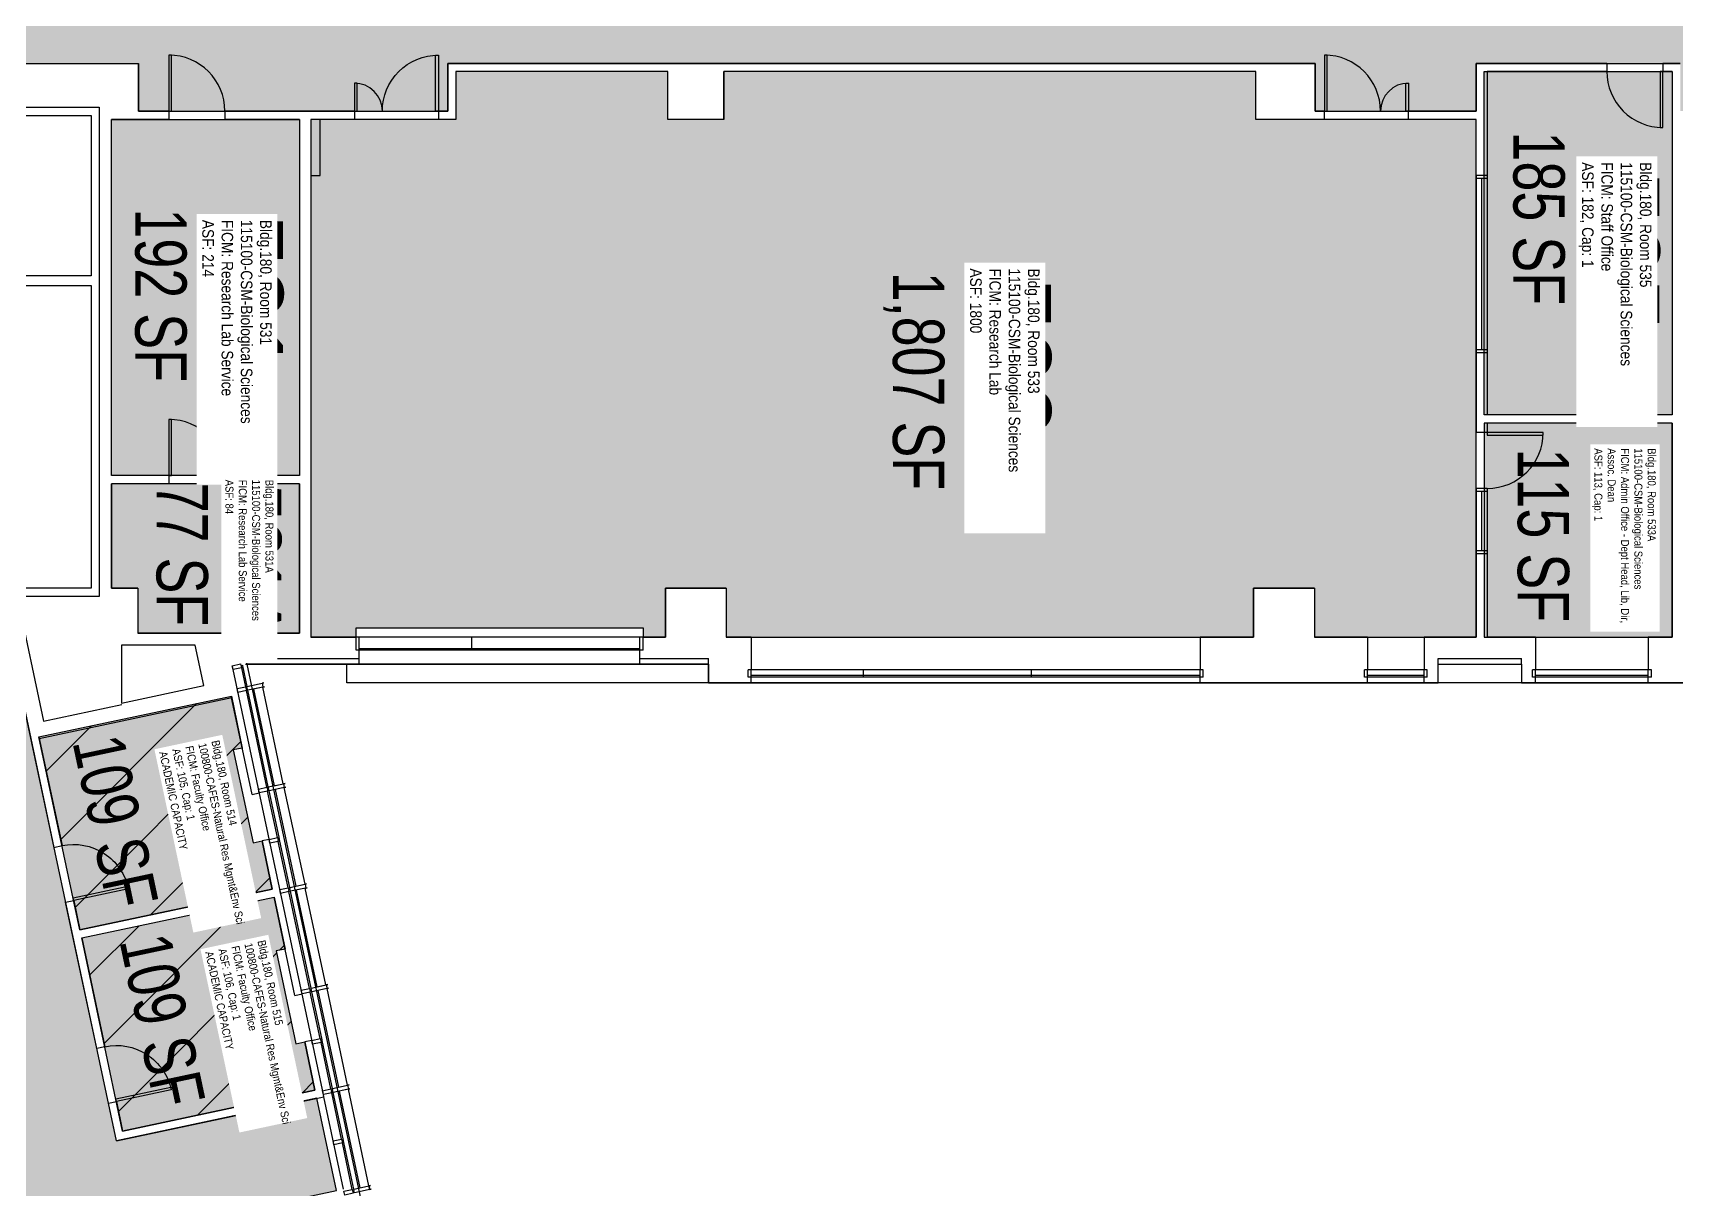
# Model space of a CAD drawing. Header units: inches. Extents: x 69212140 to 69217823, y 27675428 to 27678928.
# Drawn here: x 69215537 to 69216593, y 27677492 to 27678235 of the extents above; entities that cross this region are included whole.
import ezdxf
from ezdxf.enums import TextEntityAlignment as Align

# ---------------------------------------------------------------- set-up
doc = ezdxf.new("R2010")
doc.units = ezdxf.units.IN
doc.header["$LTSCALE"] = 0.25
doc.header["$MEASUREMENT"] = 0
doc.layers.get('0').update_dxf_attribs({"linetype": 'CONTINUOUS'})
for name, color, linetype in [('A-DOOR', 2, 'CONTINUOUS'), ('A-FLOR', 3, 'CONTINUOUS'), ('A-GLAZ', 1, 'CONTINUOUS'), ('A-IDEN-RNUM', 7, 'CONTINUOUS'), ('A-IDEN-SNUM', 4, 'CONTINUOUS'), ('A-IDEN-VNUM', 4, 'CONTINUOUS'), ('A-WALL', 5, 'CONTINUOUS'), ('AREA-ASSIGN', 7, 'CONTINUOUS'), ('AREA-GROSS', 1, 'CONTINUOUS'), ('AREA-TEXT', 3, 'CONTINUOUS'), ('Rooms-Capacity', 4, 'CONTINUOUS'), ('Rooms-Category-Color', 7, 'CONTINUOUS'), ('Rooms-College-Color', 7, 'CONTINUOUS'), ('Rooms-Department-Color', 7, 'CONTINUOUS'), ('Rooms-Division-Color', 7, 'CONTINUOUS'), ('Rooms-Information', 7, 'CONTINUOUS')]:
    doc.layers.add(name, color=color, linetype=linetype)
doc.styles.add('CP_AREA', font='arial.ttf', dxfattribs={"height": 15})
doc.styles.add('CP_ROOMSNUMBER', font='arial.ttf', dxfattribs={"height": 1})
doc.styles.add('CP_ROOMVNUMBER', font='arial.ttf', dxfattribs={"width": 0.85, "height": 0.075})
pattern_1 = [(45, (0, 0), (-26.516504294, 26.516504294), [])]

# ---------------------------------------------------------------- blocks, each defined once
blk = doc.blocks.new('Z08D36')
at = {"linetype": 'Continuous', "lineweight": -3}
blk.add_lwpolyline([(-18, 0), (-16.25, 0), (-16.25, 36), (-18, 36)], close=True, dxfattribs=at)
blk.add_arc((-18, 0), 36, 0, 90)

msp = doc.modelspace()

# ---------------------------------------------------------------- hatches: boundary and pattern name
at = {"layer": 'Rooms-Capacity'}
h = msp.add_hatch(dxfattribs=at)
h.set_pattern_fill('ANSI31', color=256, scale=300, style=0)
h.set_pattern_definition(pattern_1)
h.paths.add_polyline_path([(69215684.5, 27677715.7), (69215691.1, 27677684.7), (69215567.5, 27677658.5), (69215541.1, 27677782.4), (69215664.8, 27677808.7), (69215671.8, 27677775.3), (69215666, 27677774.1), (69215678.7, 27677714.4)])
h = msp.add_hatch(dxfattribs=at)
h.set_pattern_fill('ANSI31', color=256, scale=300, style=0)
h.set_pattern_definition(pattern_1)
h.paths.add_polyline_path([(69215712, 27677586.6), (69215718.5, 27677555.6), (69215594.9, 27677529.3), (69215568.6, 27677653.3), (69215692.2, 27677679.6), (69215699.3, 27677646.2), (69215693.5, 27677645), (69215706.2, 27677585.3)])
at = {"layer": 'Rooms-Category-Color', "true_color": 0xadadad}
msp.add_hatch(color=253, dxfattribs=at).paths.add_polyline_path([(69217597.6, 27678311), (69217220.6, 27678311), (69217220.6, 27678341.8), (69217120.2, 27678341.8), (69217120.2, 27678311), (69216935.8, 27678311), (69216935.8, 27678341.8), (69216847.8, 27678341.8), (69216847.8, 27678311), (69216558.6, 27678311), (69216558.6, 27678341.8), (69216470.8, 27678341.8), (69216470.8, 27678311), (69216210.6, 27678311), (69216210.6, 27678341.8), (69216091.8, 27678341.8), (69216091.8, 27678311), (69215945.2, 27678311), (69215945.2, 27678341.8), (69215857.2, 27678341.8), (69215857.2, 27678311), (69215565.2, 27678311), (69215565.2, 27678341.8), (69215461.8, 27678341.8), (69215461.8, 27678314.5), (69215455.3, 27678314.5), (69215455.3, 27678316.1), (69215406, 27678316.1), (69215406, 27678311.1), (69215315.2, 27678311), (69215315.2, 27678215), (69215351.2, 27678215), (69215351.2, 27678197), (69215400.8, 27678197), (69215400.8, 27678215), (69215406, 27678215), (69215406, 27678209.9), (69215455.3, 27678209.9), (69215455.3, 27678211.5), (69215462.4, 27678211.5), (69215462.4, 27678215), (69215605.2, 27678215), (69215605.2, 27678184.3), (69215803.8, 27678184.3), (69215803.8, 27678215), (69216361.2, 27678215), (69216361.2, 27678184.3), (69216464.6, 27678184.3), (69216464.6, 27678215), (69216595.8, 27678215), (69216595.8, 27678184.3), (69216701.2, 27678184.3), (69216701.2, 27678215), (69216851.3, 27678215), (69216851.3, 27678179), (69216843.9, 27678179), (69216843.9, 27678149.7), (69216861.3, 27678084.6), (69217187.4, 27678172), (69217187.4, 27678215), (69217597.6, 27678215)])
at = {"layer": 'Rooms-Category-Color', "true_color": 0xe3f498}
for points in [[(69216433.2, 27677846.4), (69216464.6, 27677846.4), (69216464.6, 27678179), (69216323.2, 27678179), (69216323.2, 27678209.8), (69215981.2, 27678209.8), (69215981.2, 27678179), (69215945.2, 27678179), (69215945.2, 27678209.8), (69215809.1, 27678209.8), (69215809.1, 27678179), (69215715.8, 27678179), (69215715.8, 27677846.4), (69215744.9, 27677846.4), (69215744.9, 27677852.4), (69215929.3, 27677852.4), (69215929.3, 27677846.4), (69215943.7, 27677846.4), (69215943.7, 27677877.9), (69215982.7, 27677877.9), (69215982.7, 27677846.4), (69215997.2, 27677846.4), (69215998.9, 27677846.4), (69216287.3, 27677846.4), (69216305.2, 27677846.4), (69216321.7, 27677846.4), (69216321.7, 27677877.9), (69216360.7, 27677877.9), (69216360.7, 27677846.4), (69216393.2, 27677846.4), (69216394.9, 27677846.4), (69216431.3, 27677846.4), (69216433.2, 27677846.4)], [(69215587.8, 27678179), (69215708.6, 27678179), (69215708.6, 27677950.3), (69215587.8, 27677950.3)], [(69215587.8, 27677945), (69215587.8, 27677877.9), (69215604.7, 27677877.9), (69215604.7, 27677849), (69215708.6, 27677849), (69215708.6, 27677945)]]:
    msp.add_hatch(color=61, dxfattribs=at).paths.add_polyline_path(points)
at = {"layer": 'Rooms-Category-Color', "true_color": 0xfa9ba3}
for points in [[(69216469.8, 27678209.8), (69216590.6, 27678209.8), (69216590.6, 27677989.3), (69216469.8, 27677989.3)], [(69216501.2, 27677846.4), (69216502.9, 27677846.4), (69216575.3, 27677846.4), (69216577.2, 27677846.4), (69216590.6, 27677846.4), (69216590.6, 27677984), (69216469.8, 27677984), (69216469.8, 27677846.4), (69216501.2, 27677846.4)], [(69215684.5, 27677715.7), (69215691.1, 27677684.7), (69215567.5, 27677658.5), (69215541.1, 27677782.4), (69215664.8, 27677808.7), (69215671.8, 27677775.3), (69215666, 27677774.1), (69215678.7, 27677714.4)], [(69215712, 27677586.6), (69215718.5, 27677555.6), (69215594.9, 27677529.3), (69215568.6, 27677653.3), (69215692.2, 27677679.6), (69215699.3, 27677646.2), (69215693.5, 27677645), (69215706.2, 27677585.3)]]:
    msp.add_hatch(color=241, dxfattribs=at).paths.add_polyline_path(points)
at = {"layer": 'Rooms-Category-Color', "true_color": 0xffe090}
msp.add_hatch(color=41, dxfattribs=at).paths.add_polyline_path([(69215455.2, 27677842.4), (69215410.8, 27677832.9), (69215310.5, 27677811.6), (69215310.5, 27677566.6), (69215083.9, 27677484.1), (69215095.6, 27677452), (69215061.7, 27677439.7), (69215048, 27677477.3), (69214952.8, 27677442.6), (69214966.5, 27677405), (69214823.1, 27677352.9), (69214834.3, 27677300.2), (69215732.3, 27677491.1), (69215719.6, 27677550.5), (69215590.9, 27677523.1), (69215520.1, 27677856.2), (69215492.3, 27677850.3)])
at = {"layer": 'Rooms-College-Color', "true_color": 0xadadad}
msp.add_hatch(color=253, dxfattribs=at).paths.add_polyline_path([(69217597.6, 27678311), (69217220.6, 27678311), (69217220.6, 27678341.8), (69217120.2, 27678341.8), (69217120.2, 27678311), (69216935.8, 27678311), (69216935.8, 27678341.8), (69216847.8, 27678341.8), (69216847.8, 27678311), (69216558.6, 27678311), (69216558.6, 27678341.8), (69216470.8, 27678341.8), (69216470.8, 27678311), (69216210.6, 27678311), (69216210.6, 27678341.8), (69216091.8, 27678341.8), (69216091.8, 27678311), (69215945.2, 27678311), (69215945.2, 27678341.8), (69215857.2, 27678341.8), (69215857.2, 27678311), (69215565.2, 27678311), (69215565.2, 27678341.8), (69215461.8, 27678341.8), (69215461.8, 27678314.5), (69215455.3, 27678314.5), (69215455.3, 27678316.1), (69215406, 27678316.1), (69215406, 27678311.1), (69215315.2, 27678311), (69215315.2, 27678215), (69215351.2, 27678215), (69215351.2, 27678197), (69215400.8, 27678197), (69215400.8, 27678215), (69215406, 27678215), (69215406, 27678209.9), (69215455.3, 27678209.9), (69215455.3, 27678211.5), (69215462.4, 27678211.5), (69215462.4, 27678215), (69215605.2, 27678215), (69215605.2, 27678184.3), (69215803.8, 27678184.3), (69215803.8, 27678215), (69216361.2, 27678215), (69216361.2, 27678184.3), (69216464.6, 27678184.3), (69216464.6, 27678215), (69216595.8, 27678215), (69216595.8, 27678184.3), (69216701.2, 27678184.3), (69216701.2, 27678215), (69216851.3, 27678215), (69216851.3, 27678179), (69216843.9, 27678179), (69216843.9, 27678149.7), (69216861.3, 27678084.6), (69217187.4, 27678172), (69217187.4, 27678215), (69217597.6, 27678215)])
at = {"layer": 'Rooms-College-Color', "true_color": 0xffe090}
for points in [[(69216433.2, 27677846.4), (69216464.6, 27677846.4), (69216464.6, 27678179), (69216323.2, 27678179), (69216323.2, 27678209.8), (69215981.2, 27678209.8), (69215981.2, 27678179), (69215945.2, 27678179), (69215945.2, 27678209.8), (69215809.1, 27678209.8), (69215809.1, 27678179), (69215715.8, 27678179), (69215715.8, 27677846.4), (69215744.9, 27677846.4), (69215744.9, 27677852.4), (69215929.3, 27677852.4), (69215929.3, 27677846.4), (69215943.7, 27677846.4), (69215943.7, 27677877.9), (69215982.7, 27677877.9), (69215982.7, 27677846.4), (69215997.2, 27677846.4), (69215998.9, 27677846.4), (69216287.3, 27677846.4), (69216305.2, 27677846.4), (69216321.7, 27677846.4), (69216321.7, 27677877.9), (69216360.7, 27677877.9), (69216360.7, 27677846.4), (69216393.2, 27677846.4), (69216394.9, 27677846.4), (69216431.3, 27677846.4), (69216433.2, 27677846.4)], [(69216469.8, 27678209.8), (69216590.6, 27678209.8), (69216590.6, 27677989.3), (69216469.8, 27677989.3)], [(69215587.8, 27678179), (69215708.6, 27678179), (69215708.6, 27677950.3), (69215587.8, 27677950.3)], [(69216501.2, 27677846.4), (69216502.9, 27677846.4), (69216575.3, 27677846.4), (69216577.2, 27677846.4), (69216590.6, 27677846.4), (69216590.6, 27677984), (69216469.8, 27677984), (69216469.8, 27677846.4), (69216501.2, 27677846.4)], [(69215587.8, 27677945), (69215587.8, 27677877.9), (69215604.7, 27677877.9), (69215604.7, 27677849), (69215708.6, 27677849), (69215708.6, 27677945)], [(69215455.2, 27677842.4), (69215410.8, 27677832.9), (69215310.5, 27677811.6), (69215310.5, 27677566.6), (69215083.9, 27677484.1), (69215095.6, 27677452), (69215061.7, 27677439.7), (69215048, 27677477.3), (69214952.8, 27677442.6), (69214966.5, 27677405), (69214823.1, 27677352.9), (69214834.3, 27677300.2), (69215732.3, 27677491.1), (69215719.6, 27677550.5), (69215590.9, 27677523.1), (69215520.1, 27677856.2), (69215492.3, 27677850.3)]]:
    msp.add_hatch(color=41, dxfattribs=at).paths.add_polyline_path(points)
at = {"layer": 'Rooms-College-Color', "true_color": 0xe3c5e1}
for points in [[(69215684.5, 27677715.7), (69215691.1, 27677684.7), (69215567.5, 27677658.5), (69215541.1, 27677782.4), (69215664.8, 27677808.7), (69215671.8, 27677775.3), (69215666, 27677774.1), (69215678.7, 27677714.4)], [(69215712, 27677586.6), (69215718.5, 27677555.6), (69215594.9, 27677529.3), (69215568.6, 27677653.3), (69215692.2, 27677679.6), (69215699.3, 27677646.2), (69215693.5, 27677645), (69215706.2, 27677585.3)]]:
    msp.add_hatch(color=254, dxfattribs=at).paths.add_polyline_path(points)
at = {"layer": 'Rooms-Department-Color', "true_color": 0xacacac}
msp.add_hatch(color=253, dxfattribs=at).paths.add_polyline_path([(69217597.6, 27678311), (69217220.6, 27678311), (69217220.6, 27678341.8), (69217120.2, 27678341.8), (69217120.2, 27678311), (69216935.8, 27678311), (69216935.8, 27678341.8), (69216847.8, 27678341.8), (69216847.8, 27678311), (69216558.6, 27678311), (69216558.6, 27678341.8), (69216470.8, 27678341.8), (69216470.8, 27678311), (69216210.6, 27678311), (69216210.6, 27678341.8), (69216091.8, 27678341.8), (69216091.8, 27678311), (69215945.2, 27678311), (69215945.2, 27678341.8), (69215857.2, 27678341.8), (69215857.2, 27678311), (69215565.2, 27678311), (69215565.2, 27678341.8), (69215461.8, 27678341.8), (69215461.8, 27678314.5), (69215455.3, 27678314.5), (69215455.3, 27678316.1), (69215406, 27678316.1), (69215406, 27678311.1), (69215315.2, 27678311), (69215315.2, 27678215), (69215351.2, 27678215), (69215351.2, 27678197), (69215400.8, 27678197), (69215400.8, 27678215), (69215406, 27678215), (69215406, 27678209.9), (69215455.3, 27678209.9), (69215455.3, 27678211.5), (69215462.4, 27678211.5), (69215462.4, 27678215), (69215605.2, 27678215), (69215605.2, 27678184.3), (69215803.8, 27678184.3), (69215803.8, 27678215), (69216361.2, 27678215), (69216361.2, 27678184.3), (69216464.6, 27678184.3), (69216464.6, 27678215), (69216595.8, 27678215), (69216595.8, 27678184.3), (69216701.2, 27678184.3), (69216701.2, 27678215), (69216851.3, 27678215), (69216851.3, 27678179), (69216843.9, 27678179), (69216843.9, 27678149.7), (69216861.3, 27678084.6), (69217187.4, 27678172), (69217187.4, 27678215), (69217597.6, 27678215)])
at = {"layer": 'Rooms-Department-Color', "true_color": 0xffe090}
for points in [[(69216433.2, 27677846.4), (69216464.6, 27677846.4), (69216464.6, 27678179), (69216323.2, 27678179), (69216323.2, 27678209.8), (69215981.2, 27678209.8), (69215981.2, 27678179), (69215945.2, 27678179), (69215945.2, 27678209.8), (69215809.1, 27678209.8), (69215809.1, 27678179), (69215715.8, 27678179), (69215715.8, 27677846.4), (69215744.9, 27677846.4), (69215744.9, 27677852.4), (69215929.3, 27677852.4), (69215929.3, 27677846.4), (69215943.7, 27677846.4), (69215943.7, 27677877.9), (69215982.7, 27677877.9), (69215982.7, 27677846.4), (69215997.2, 27677846.4), (69215998.9, 27677846.4), (69216287.3, 27677846.4), (69216305.2, 27677846.4), (69216321.7, 27677846.4), (69216321.7, 27677877.9), (69216360.7, 27677877.9), (69216360.7, 27677846.4), (69216393.2, 27677846.4), (69216394.9, 27677846.4), (69216431.3, 27677846.4), (69216433.2, 27677846.4)], [(69216469.8, 27678209.8), (69216590.6, 27678209.8), (69216590.6, 27677989.3), (69216469.8, 27677989.3)], [(69215587.8, 27678179), (69215708.6, 27678179), (69215708.6, 27677950.3), (69215587.8, 27677950.3)], [(69216501.2, 27677846.4), (69216502.9, 27677846.4), (69216575.3, 27677846.4), (69216577.2, 27677846.4), (69216590.6, 27677846.4), (69216590.6, 27677984), (69216469.8, 27677984), (69216469.8, 27677846.4), (69216501.2, 27677846.4)], [(69215587.8, 27677945), (69215587.8, 27677877.9), (69215604.7, 27677877.9), (69215604.7, 27677849), (69215708.6, 27677849), (69215708.6, 27677945)], [(69215455.2, 27677842.4), (69215410.8, 27677832.9), (69215310.5, 27677811.6), (69215310.5, 27677566.6), (69215083.9, 27677484.1), (69215095.6, 27677452), (69215061.7, 27677439.7), (69215048, 27677477.3), (69214952.8, 27677442.6), (69214966.5, 27677405), (69214823.1, 27677352.9), (69214834.3, 27677300.2), (69215732.3, 27677491.1), (69215719.6, 27677550.5), (69215590.9, 27677523.1), (69215520.1, 27677856.2), (69215492.3, 27677850.3)]]:
    msp.add_hatch(color=41, dxfattribs=at).paths.add_polyline_path(points)
at = {"layer": 'Rooms-Department-Color', "true_color": 0xe3c5e1}
for points in [[(69215684.5, 27677715.7), (69215691.1, 27677684.7), (69215567.5, 27677658.5), (69215541.1, 27677782.4), (69215664.8, 27677808.7), (69215671.8, 27677775.3), (69215666, 27677774.1), (69215678.7, 27677714.4)], [(69215712, 27677586.6), (69215718.5, 27677555.6), (69215594.9, 27677529.3), (69215568.6, 27677653.3), (69215692.2, 27677679.6), (69215699.3, 27677646.2), (69215693.5, 27677645), (69215706.2, 27677585.3)]]:
    msp.add_hatch(color=254, dxfattribs=at).paths.add_polyline_path(points)
at = {"layer": 'Rooms-Division-Color', "true_color": 0xadadad}
msp.add_hatch(color=253, dxfattribs=at).paths.add_polyline_path([(69217597.6, 27678311), (69217220.6, 27678311), (69217220.6, 27678341.8), (69217120.2, 27678341.8), (69217120.2, 27678311), (69216935.8, 27678311), (69216935.8, 27678341.8), (69216847.8, 27678341.8), (69216847.8, 27678311), (69216558.6, 27678311), (69216558.6, 27678341.8), (69216470.8, 27678341.8), (69216470.8, 27678311), (69216210.6, 27678311), (69216210.6, 27678341.8), (69216091.8, 27678341.8), (69216091.8, 27678311), (69215945.2, 27678311), (69215945.2, 27678341.8), (69215857.2, 27678341.8), (69215857.2, 27678311), (69215565.2, 27678311), (69215565.2, 27678341.8), (69215461.8, 27678341.8), (69215461.8, 27678314.5), (69215455.3, 27678314.5), (69215455.3, 27678316.1), (69215406, 27678316.1), (69215406, 27678311.1), (69215315.2, 27678311), (69215315.2, 27678215), (69215351.2, 27678215), (69215351.2, 27678197), (69215400.8, 27678197), (69215400.8, 27678215), (69215406, 27678215), (69215406, 27678209.9), (69215455.3, 27678209.9), (69215455.3, 27678211.5), (69215462.4, 27678211.5), (69215462.4, 27678215), (69215605.2, 27678215), (69215605.2, 27678184.3), (69215803.8, 27678184.3), (69215803.8, 27678215), (69216361.2, 27678215), (69216361.2, 27678184.3), (69216464.6, 27678184.3), (69216464.6, 27678215), (69216595.8, 27678215), (69216595.8, 27678184.3), (69216701.2, 27678184.3), (69216701.2, 27678215), (69216851.3, 27678215), (69216851.3, 27678179), (69216843.9, 27678179), (69216843.9, 27678149.7), (69216861.3, 27678084.6), (69217187.4, 27678172), (69217187.4, 27678215), (69217597.6, 27678215)])
at = {"layer": 'Rooms-Division-Color', "true_color": 0xffe090}
for points in [[(69216433.2, 27677846.4), (69216464.6, 27677846.4), (69216464.6, 27678179), (69216323.2, 27678179), (69216323.2, 27678209.8), (69215981.2, 27678209.8), (69215981.2, 27678179), (69215945.2, 27678179), (69215945.2, 27678209.8), (69215809.1, 27678209.8), (69215809.1, 27678179), (69215715.8, 27678179), (69215715.8, 27677846.4), (69215744.9, 27677846.4), (69215744.9, 27677852.4), (69215929.3, 27677852.4), (69215929.3, 27677846.4), (69215943.7, 27677846.4), (69215943.7, 27677877.9), (69215982.7, 27677877.9), (69215982.7, 27677846.4), (69215997.2, 27677846.4), (69215998.9, 27677846.4), (69216287.3, 27677846.4), (69216305.2, 27677846.4), (69216321.7, 27677846.4), (69216321.7, 27677877.9), (69216360.7, 27677877.9), (69216360.7, 27677846.4), (69216393.2, 27677846.4), (69216394.9, 27677846.4), (69216431.3, 27677846.4), (69216433.2, 27677846.4)], [(69216469.8, 27678209.8), (69216590.6, 27678209.8), (69216590.6, 27677989.3), (69216469.8, 27677989.3)], [(69215587.8, 27678179), (69215708.6, 27678179), (69215708.6, 27677950.3), (69215587.8, 27677950.3)], [(69216501.2, 27677846.4), (69216502.9, 27677846.4), (69216575.3, 27677846.4), (69216577.2, 27677846.4), (69216590.6, 27677846.4), (69216590.6, 27677984), (69216469.8, 27677984), (69216469.8, 27677846.4), (69216501.2, 27677846.4)], [(69215587.8, 27677945), (69215587.8, 27677877.9), (69215604.7, 27677877.9), (69215604.7, 27677849), (69215708.6, 27677849), (69215708.6, 27677945)], [(69215455.2, 27677842.4), (69215410.8, 27677832.9), (69215310.5, 27677811.6), (69215310.5, 27677566.6), (69215083.9, 27677484.1), (69215095.6, 27677452), (69215061.7, 27677439.7), (69215048, 27677477.3), (69214952.8, 27677442.6), (69214966.5, 27677405), (69214823.1, 27677352.9), (69214834.3, 27677300.2), (69215732.3, 27677491.1), (69215719.6, 27677550.5), (69215590.9, 27677523.1), (69215520.1, 27677856.2), (69215492.3, 27677850.3)]]:
    msp.add_hatch(color=41, dxfattribs=at).paths.add_polyline_path(points)
at = {"layer": 'Rooms-Division-Color', "true_color": 0xe3c5e1}
for points in [[(69215684.5, 27677715.7), (69215691.1, 27677684.7), (69215567.5, 27677658.5), (69215541.1, 27677782.4), (69215664.8, 27677808.7), (69215671.8, 27677775.3), (69215666, 27677774.1), (69215678.7, 27677714.4)], [(69215712, 27677586.6), (69215718.5, 27677555.6), (69215594.9, 27677529.3), (69215568.6, 27677653.3), (69215692.2, 27677679.6), (69215699.3, 27677646.2), (69215693.5, 27677645), (69215706.2, 27677585.3)]]:
    msp.add_hatch(color=254, dxfattribs=at).paths.add_polyline_path(points)

# ---------------------------------------------------------------- linework, layer by layer
at = {"layer": 'A-DOOR'}
for points in [[(69215743.8, 27678184.3), (69215745.6, 27678184.3), (69215745.6, 27678202.3), (69215743.8, 27678202.3)], [(69216421.2, 27678184.3), (69216419.4, 27678184.3), (69216419.4, 27678202.3), (69216421.2, 27678202.3)]]:
    msp.add_lwpolyline(points, close=True, dxfattribs=at)
for centre, start, end in [((69215743.8, 27678184.3), 360, 90), ((69216421.2, 27678184.3), 90, 180)]:
    msp.add_arc(centre, 18, start, end, dxfattribs=at)
at = {"layer": 'A-FLOR'}
msp.add_lwpolyline([(69215971.3, 27677817.1), (69215738.9, 27677817.1), (69215738.9, 27677829.1)], dxfattribs=at)
at = {"layer": 'A-GLAZ'}
for p, q in [((69216464.6, 27678143), (69216464.6, 27678029)), ((69216471.8, 27678141), (69216464.6, 27678141)), ((69216468.2, 27678141), (69216468.2, 27678031)), ((69216471.8, 27678143), (69216471.8, 27678029)), ((69216471.8, 27678031), (69216464.6, 27678031)), ((69216471.8, 27677942), (69216464.6, 27677942)), ((69216464.6, 27677942), (69216464.6, 27677900)), ((69216471.8, 27677940), (69216464.6, 27677940)), ((69216468.2, 27677940), (69216468.2, 27677902)), ((69216471.8, 27677942), (69216471.8, 27677900)), ((69216471.8, 27677902), (69216464.6, 27677902)), ((69215929.3, 27677846.4), (69215744.9, 27677846.4)), ((69215746.9, 27677838.1), (69215746.9, 27677846.4)), ((69215819.3, 27677838.1), (69215819.3, 27677846.4)), ((69215927.3, 27677838.1), (69215927.3, 27677846.4)), ((69215998.9, 27677846.4), (69216287.3, 27677846.4)), ((69216394.9, 27677846.4), (69216431.3, 27677846.4)), ((69216502.9, 27677846.4), (69216575.3, 27677846.4)), ((69215927.3, 27677839.1), (69215746.9, 27677839.1)), ((69215927.3, 27677838.1), (69215746.9, 27677838.1)), ((69215723.9, 27677552.8), (69215665.9, 27677825.7)), ((69215671.2, 27677826.8), (69215673.8, 27677814.6)), ((69215672, 27677828), (69215674.8, 27677814.8)), ((69215746.9, 27677829.1), (69215927.3, 27677829.1)), ((69216289.3, 27677825.5), (69215996.9, 27677825.5)), ((69215998.9, 27677820.8), (69215998.9, 27677825.5)), ((69216287.3, 27677821.8), (69215998.9, 27677821.8)), ((69216070.9, 27677820.8), (69216070.9, 27677825.5)), ((69216178.9, 27677820.8), (69216178.9, 27677825.5)), ((69216287.3, 27677820.8), (69216287.3, 27677825.5)), ((69216433.3, 27677825.5), (69216392.9, 27677825.5)), ((69216394.9, 27677820.8), (69216394.9, 27677825.5)), ((69216431.3, 27677821.8), (69216394.9, 27677821.8)), ((69216431.3, 27677820.8), (69216431.3, 27677825.5)), ((69216577.3, 27677825.5), (69216500.9, 27677825.5)), ((69216502.9, 27677820.8), (69216502.9, 27677825.5)), ((69216575.3, 27677821.8), (69216502.9, 27677821.8)), ((69216575.3, 27677820.8), (69216575.3, 27677825.5)), ((69215687.6, 27677750.1), (69215674.4, 27677812.2)), ((69215688.5, 27677750.3), (69215675.3, 27677812.4)), ((69216287.3, 27677820.8), (69215998.9, 27677820.8)), ((69215998.9, 27677817.1), (69216287.3, 27677817.1)), ((69216431.3, 27677820.8), (69216394.9, 27677820.8)), ((69216394.9, 27677817.1), (69216431.3, 27677817.1)), ((69216575.3, 27677820.8), (69216502.9, 27677820.8)), ((69216502.9, 27677817.1), (69216575.3, 27677817.1)), ((69215682.7, 27677746.5), (69215682.2, 27677748.9)), ((69215694.4, 27677717.8), (69215688.1, 27677747.6)), ((69215695.4, 27677718), (69215689.1, 27677747.8)), ((69215689, 27677716.6), (69215694.4, 27677717.8)), ((69215689.6, 27677714.2), (69215689, 27677716.6)), ((69215694.4, 27677717.8), (69215694.6, 27677716.8)), ((69215694.6, 27677716.8), (69215695.6, 27677717)), ((69215695.7, 27677716.5), (69215694.7, 27677716.3)), ((69215694.7, 27677716.3), (69215694.9, 27677715.3)), ((69215695.6, 27677717), (69215695.4, 27677718)), ((69215695.9, 27677715.5), (69215695.4, 27677718)), ((69215695.9, 27677715.5), (69215695.7, 27677716.5)), ((69215702.3, 27677685.7), (69215695.9, 27677715.5)), ((69215694.9, 27677715.3), (69215689.6, 27677714.2)), ((69215701.3, 27677685.5), (69215694.9, 27677715.3)), ((69215715, 27677620.9), (69215701.8, 27677683.1)), ((69215716, 27677621.1), (69215702.8, 27677683.3)), ((69215710.2, 27677617.4), (69215709.6, 27677619.8)), ((69215721.9, 27677588.7), (69215715.5, 27677618.5)), ((69215722.9, 27677588.9), (69215716.5, 27677618.7)), ((69215716.5, 27677587.5), (69215721.9, 27677588.7)), ((69215721.9, 27677588.7), (69215722.1, 27677587.7)), ((69215723.1, 27677587.9), (69215722.9, 27677588.9)), ((69215723.4, 27677586.4), (69215722.9, 27677588.9)), ((69215717, 27677585.1), (69215716.5, 27677587.5)), ((69215717, 27677585.1), (69215716.5, 27677587.5)), ((69215722.4, 27677586.2), (69215717, 27677585.1)), ((69215722.1, 27677587.7), (69215723.1, 27677587.9)), ((69215723.2, 27677587.4), (69215722.2, 27677587.2)), ((69215722.2, 27677587.2), (69215722.4, 27677586.2)), ((69215728.7, 27677556.4), (69215722.4, 27677586.2)), ((69215723.4, 27677586.4), (69215723.2, 27677587.4)), ((69215729.7, 27677556.6), (69215723.4, 27677586.4)), ((69215736.8, 27677492), (69215724.2, 27677551.4)), ((69215735.6, 27677524.1), (69215729.3, 27677553.9)), ((69215736.6, 27677524.3), (69215730.2, 27677554.1)), ((69215730.2, 27677523), (69215735.6, 27677524.1)), ((69215730.7, 27677520.5), (69215730.2, 27677523)), ((69215736.1, 27677521.7), (69215730.7, 27677520.5)), ((69215735.6, 27677524.1), (69215735.8, 27677523.1)), ((69215735.8, 27677523.1), (69215736.8, 27677523.3)), ((69215736.9, 27677522.8), (69215735.9, 27677522.6)), ((69215735.9, 27677522.6), (69215736.1, 27677521.7)), ((69215742.5, 27677491.8), (69215736.1, 27677521.7)), ((69215736.8, 27677523.3), (69215736.6, 27677524.3)), ((69215737.1, 27677521.9), (69215736.6, 27677524.3)), ((69215737.1, 27677521.9), (69215736.9, 27677522.8)), ((69215743.4, 27677492), (69215737.1, 27677521.9)), ((69215753.7, 27677491.7), (69215753.2, 27677494.1))]:
    msp.add_line(p, q, dxfattribs=at)
for points in [[(69215400.9, 27678186.8), (69215579.8, 27678186.8), (69215579.8, 27677872.6), (69215527.1, 27677872.6), (69215544.1, 27677792.5), (69215594.4, 27677803.2)], [(69215721.8, 27678179), (69215715.8, 27678179), (69215715.8, 27678143)]]:
    msp.add_lwpolyline(points, dxfattribs=at)
for points in [[(69215672, 27677828), (69215671, 27677827.8), (69215671.2, 27677826.8), (69215665.9, 27677825.7), (69215665.3, 27677828.1), (69215670.7, 27677829.3), (69215670.9, 27677828.3), (69215671.9, 27677828.5)], [(69215669, 27677811), (69215668.5, 27677813.5), (69215673.8, 27677814.6), (69215674.1, 27677813.6), (69215675, 27677813.8), (69215674.8, 27677814.8), (69215685.6, 27677817.1), (69215684.6, 27677816.9), (69215685.1, 27677814.5), (69215686.1, 27677814.7), (69215675.3, 27677812.4), (69215675.1, 27677813.4), (69215674.2, 27677813.1), (69215674.4, 27677812.2)], [(69215698.1, 27677752.3), (69215684.9, 27677814.4), (69215679, 27677813.2), (69215692.2, 27677751)], [(69215682.7, 27677746.5), (69215682.2, 27677748.9), (69215687.6, 27677750.1), (69215687.8, 27677749.1), (69215688.8, 27677749.3), (69215688.5, 27677750.3), (69215699.3, 27677752.6), (69215698.3, 27677752.3), (69215698.8, 27677749.9), (69215699.8, 27677750.1), (69215689.1, 27677747.8), (69215688.9, 27677748.8), (69215687.9, 27677748.6), (69215688.1, 27677747.6)], [(69215712.1, 27677687.8), (69215698.8, 27677749.9), (69215693, 27677748.6), (69215706.2, 27677686.5)], [(69215696.4, 27677681.9), (69215695.9, 27677684.4), (69215701.3, 27677685.5), (69215701.5, 27677684.5), (69215702.5, 27677684.7), (69215702.3, 27677685.7), (69215713, 27677688), (69215712.1, 27677687.8), (69215712.6, 27677685.3), (69215713.5, 27677685.5), (69215702.8, 27677683.3), (69215702.6, 27677684.2), (69215701.6, 27677684), (69215701.8, 27677683.1)], [(69215725.5, 27677623.2), (69215712.3, 27677685.3), (69215706.5, 27677684), (69215719.7, 27677621.9)], [(69215710.2, 27677617.4), (69215709.6, 27677619.8), (69215715, 27677620.9), (69215715.2, 27677620), (69215716.2, 27677620.2), (69215716, 27677621.1), (69215726.8, 27677623.4), (69215725.8, 27677623.2), (69215726.3, 27677620.8), (69215727.3, 27677621), (69215716.5, 27677618.7), (69215716.3, 27677619.7), (69215715.3, 27677619.5), (69215715.5, 27677618.5)], [(69215739.5, 27677558.7), (69215726.3, 27677620.8), (69215720.4, 27677619.5), (69215733.6, 27677557.4)], [(69215723.9, 27677552.8), (69215723.4, 27677555.2), (69215728.7, 27677556.4), (69215728.9, 27677555.4), (69215729.9, 27677555.6), (69215729.7, 27677556.6), (69215740.5, 27677558.9), (69215739.5, 27677558.7), (69215740, 27677556.2), (69215741, 27677556.4), (69215730.2, 27677554.1), (69215730, 27677555.1), (69215729, 27677554.9), (69215729.3, 27677553.9)], [(69215753.2, 27677494.1), (69215740, 27677556.2), (69215734.1, 27677555), (69215747.3, 27677492.9)], [(69215737.6, 27677488.2), (69215737.1, 27677490.7), (69215742.5, 27677491.8), (69215742.7, 27677490.8), (69215743.6, 27677491.1), (69215743.4, 27677492), (69215754.2, 27677494.3), (69215753.2, 27677494.1), (69215753.7, 27677491.7), (69215754.7, 27677491.9), (69215744, 27677489.6), (69215743.7, 27677490.6), (69215742.8, 27677490.4), (69215743, 27677489.4)]]:
    msp.add_lwpolyline(points, close=True, dxfattribs=at)
at = {"layer": 'A-WALL'}
for p, q in [((69215462.4, 27678215), (69215605.2, 27678215)), ((69215605.2, 27678184.3), (69215605.2, 27678215)), ((69216361.2, 27678215), (69215803.8, 27678215)), ((69215803.8, 27678215), (69215803.8, 27678184.3)), ((69216361.2, 27678184.3), (69216361.2, 27678215)), ((69216548.6, 27678215), (69216464.6, 27678215)), ((69216464.6, 27678215), (69216464.6, 27678184.3)), ((69216548.6, 27678215), (69216548.6, 27678209.8)), ((69216595.8, 27678215), (69216584.6, 27678215)), ((69216584.6, 27678215), (69216584.6, 27678209.8)), ((69215945.2, 27678209.8), (69215809.1, 27678209.8)), ((69215809.1, 27678209.8), (69215809.1, 27678179)), ((69215945.2, 27678179), (69215945.2, 27678209.8)), ((69216323.2, 27678209.8), (69215981.2, 27678209.8)), ((69215981.2, 27678179), (69215981.2, 27678209.8)), ((69216323.2, 27678179), (69216323.2, 27678209.8)), ((69216548.6, 27678209.8), (69216471.8, 27678209.8)), ((69216590.6, 27678209.8), (69216584.6, 27678209.8)), ((69216590.6, 27678209.8), (69216590.6, 27677989.3)), ((69215624.6, 27678184.3), (69215605.2, 27678184.3)), ((69215624.6, 27678184.3), (69215624.6, 27678179)), ((69215743.8, 27678184.3), (69215660.6, 27678184.3)), ((69215660.6, 27678184.3), (69215660.6, 27678179)), ((69215743.8, 27678184.3), (69215743.8, 27678179)), ((69215803.8, 27678184.3), (69215797.8, 27678184.3)), ((69215797.8, 27678184.3), (69215797.8, 27678179)), ((69216367.2, 27678184.3), (69216361.2, 27678184.3)), ((69216367.2, 27678179), (69216367.2, 27678184.3)), ((69216464.6, 27678184.3), (69216421.2, 27678184.3)), ((69216421.2, 27678179), (69216421.2, 27678184.3)), ((69215624.6, 27678179), (69215587.8, 27678179)), ((69215587.8, 27677950.3), (69215587.8, 27678179)), ((69215708.6, 27678179), (69215660.6, 27678179)), ((69215708.6, 27678179), (69215708.6, 27677950.3)), ((69215743.8, 27678179), (69215721.8, 27678179)), ((69215809.1, 27678179), (69215797.8, 27678179)), ((69215981.2, 27678179), (69215945.2, 27678179)), ((69216367.2, 27678179), (69216323.2, 27678179)), ((69216464.6, 27678179), (69216421.2, 27678179)), ((69215715.8, 27678143), (69215715.8, 27677846.4)), ((69216464.6, 27678143), (69216464.6, 27678143)), ((69216471.8, 27678029), (69216464.6, 27678029)), ((69216464.6, 27678029), (69216464.6, 27677978)), ((69216471.8, 27678029), (69216471.8, 27677989.3)), ((69216590.6, 27677989.3), (69216471.8, 27677989.3)), ((69216590.6, 27677984), (69216471.8, 27677984)), ((69216471.8, 27677984), (69216471.8, 27677978)), ((69216590.6, 27677984), (69216590.6, 27677846.4)), ((69216471.8, 27677978), (69216464.6, 27677978)), ((69215498.6, 27677957.3), (69215550.8, 27677711.5)), ((69215624.6, 27677950.3), (69215587.8, 27677950.3)), ((69215624.6, 27677950.3), (69215624.6, 27677945)), ((69215708.6, 27677950.3), (69215660.6, 27677950.3)), ((69215660.6, 27677950.3), (69215660.6, 27677945)), ((69215624.6, 27677945), (69215587.8, 27677945)), ((69215587.8, 27677877.9), (69215587.8, 27677945)), ((69215708.6, 27677945), (69215660.6, 27677945)), ((69215708.6, 27677945), (69215708.6, 27677849)), ((69216471.8, 27677900), (69216464.6, 27677900)), ((69216464.6, 27677900), (69216464.6, 27677846.4)), ((69216471.8, 27677900), (69216471.8, 27677846.4)), ((69215604.7, 27677877.9), (69215587.8, 27677877.9)), ((69215604.7, 27677877.9), (69215604.7, 27677849)), ((69215982.7, 27677877.9), (69215943.7, 27677877.9)), ((69215943.7, 27677877.9), (69215943.7, 27677846.4)), ((69215982.7, 27677877.9), (69215982.7, 27677846.4)), ((69216360.7, 27677877.9), (69216321.7, 27677877.9)), ((69216321.7, 27677877.9), (69216321.7, 27677846.4)), ((69216360.7, 27677877.9), (69216360.7, 27677846.4)), ((69215708.6, 27677849), (69215604.7, 27677849)), ((69215744.9, 27677846.4), (69215715.8, 27677846.4)), ((69215744.9, 27677838.1), (69215744.9, 27677846.4)), ((69215943.7, 27677846.4), (69215929.3, 27677846.4)), ((69215929.3, 27677838.1), (69215929.3, 27677846.4)), ((69215998.9, 27677846.4), (69215982.7, 27677846.4)), ((69215998.9, 27677846.4), (69215998.9, 27677825.5)), ((69216321.7, 27677846.4), (69216287.3, 27677846.4)), ((69216287.3, 27677846.4), (69216287.3, 27677825.5)), ((69216394.9, 27677846.4), (69216360.7, 27677846.4)), ((69216394.9, 27677846.4), (69216394.9, 27677825.5)), ((69216464.6, 27677846.4), (69216431.3, 27677846.4)), ((69216431.3, 27677846.4), (69216431.3, 27677825.5)), ((69216502.9, 27677846.4), (69216471.8, 27677846.4)), ((69216502.9, 27677846.4), (69216502.9, 27677825.5)), ((69216590.6, 27677846.4), (69216575.3, 27677846.4)), ((69216575.3, 27677846.4), (69216575.3, 27677825.5)), ((69215674.8, 27677832.8), (69215747, 27677832.8)), ((69215674.8, 27677829.1), (69215674.8, 27677832.8)), ((69215746.9, 27677838.1), (69215744.9, 27677838.1)), ((69215746.9, 27677829.1), (69215746.9, 27677838.1)), ((69215929.3, 27677838.1), (69215927.3, 27677838.1)), ((69215927.3, 27677829.1), (69215927.3, 27677838.1)), ((69215927.3, 27677832.8), (69215971.3, 27677832.8)), ((69215971.3, 27677829.1), (69215971.3, 27677832.8)), ((69216440.3, 27677832.8), (69216493.9, 27677832.8)), ((69216440.3, 27677829.1), (69216440.3, 27677832.8)), ((69216493.9, 27677829.1), (69216493.9, 27677832.8)), ((69215673.8, 27677829.1), (69215747, 27677829.1)), ((69215927.3, 27677829.1), (69215971.3, 27677829.1)), ((69215971.3, 27677829.1), (69215971.3, 27677817.1)), ((69215996.9, 27677820.8), (69215996.9, 27677825.5)), ((69215998.9, 27677825.5), (69215996.9, 27677825.5)), ((69216289.3, 27677825.5), (69216287.3, 27677825.5)), ((69216289.3, 27677820.8), (69216289.3, 27677825.5)), ((69216392.9, 27677820.8), (69216392.9, 27677825.5)), ((69216394.9, 27677825.5), (69216392.9, 27677825.5)), ((69216433.3, 27677825.5), (69216431.3, 27677825.5)), ((69216433.3, 27677820.8), (69216433.3, 27677825.5)), ((69216440.3, 27677817.1), (69216440.3, 27677829.1)), ((69216440.3, 27677829.1), (69216493.9, 27677829.1)), ((69216493.9, 27677829.1), (69216493.9, 27677817.1)), ((69216500.9, 27677820.8), (69216500.9, 27677825.5)), ((69216502.9, 27677825.5), (69216500.9, 27677825.5)), ((69216577.3, 27677825.5), (69216575.3, 27677825.5)), ((69216577.3, 27677820.8), (69216577.3, 27677825.5)), ((69215971.3, 27677817.1), (69215998.9, 27677817.1)), ((69215998.9, 27677820.8), (69215996.9, 27677820.8)), ((69215998.9, 27677817.1), (69215998.9, 27677820.8)), ((69216289.3, 27677820.8), (69216287.3, 27677820.8)), ((69216287.3, 27677817.1), (69216287.3, 27677820.8)), ((69216287.3, 27677817.1), (69216394.9, 27677817.1)), ((69216394.9, 27677820.8), (69216392.9, 27677820.8)), ((69216394.9, 27677817.1), (69216394.9, 27677820.8)), ((69216433.3, 27677820.8), (69216431.3, 27677820.8)), ((69216431.3, 27677817.1), (69216431.3, 27677820.8)), ((69216431.3, 27677817.1), (69216440.3, 27677817.1)), ((69216493.9, 27677817.1), (69216502.9, 27677817.1)), ((69216502.9, 27677820.8), (69216500.9, 27677820.8)), ((69216502.9, 27677817.1), (69216502.9, 27677820.8)), ((69216577.3, 27677820.8), (69216575.3, 27677820.8)), ((69216575.3, 27677817.1), (69216575.3, 27677820.8)), ((69216575.3, 27677817.1), (69216610.9, 27677817.1)), ((69215541.3, 27677781.5), (69215665, 27677807.7)), ((69215678.2, 27677745.5), (69215664.7, 27677808.7)), ((69215541.1, 27677782.4), (69215556, 27677712.6)), ((69215678.2, 27677745.5), (69215682.7, 27677746.5)), ((69215689, 27677716.6), (69215684.5, 27677715.7)), ((69215691.1, 27677684.7), (69215684.5, 27677715.7)), ((69215550.8, 27677711.5), (69215556, 27677712.6)), ((69215567.5, 27677658.5), (69215691.1, 27677684.7)), ((69215558.3, 27677676.3), (69215563.5, 27677677.4)), ((69215578.3, 27677582.4), (69215558.3, 27677676.3)), ((69215563.5, 27677677.4), (69215567.5, 27677658.5)), ((69215568.6, 27677653.3), (69215692.2, 27677679.6)), ((69215705.6, 27677616.4), (69215692.2, 27677679.6)), ((69215568.6, 27677653.3), (69215583.4, 27677583.5)), ((69215705.6, 27677616.4), (69215710.2, 27677617.4)), ((69215583.4, 27677583.5), (69215578.3, 27677582.4)), ((69215716.5, 27677587.5), (69215712, 27677586.6)), ((69215718.5, 27677555.6), (69215712, 27677586.6)), ((69215585.8, 27677547.2), (69215590.9, 27677548.3)), ((69215590.9, 27677523.1), (69215585.8, 27677547.2)), ((69215590.9, 27677523.1), (69215724.2, 27677551.4)), ((69215590.9, 27677548.3), (69215594.9, 27677529.3)), ((69215594.9, 27677529.3), (69215718.5, 27677555.6)), ((69215724.2, 27677551.4), (69215723.9, 27677552.8))]:
    msp.add_line(p, q, dxfattribs=at)
for points in [[(69216471.8, 27678209.8), (69216471.8, 27678143), (69216464.6, 27678143), (69216464.6, 27678179)], [(69215715.8, 27678143), (69215721.8, 27678143), (69215721.8, 27678179)], [(69215507.1, 27677971.5), (69215482.2, 27677971.5), (69215482.2, 27678072.4), (69215574.6, 27678072.4), (69215574.6, 27677877.9), (69215527, 27677877.9), (69215507.1, 27677971.5)], [(69215594.2, 27677841.4), (69215594.2, 27677804.2), (69215647.1, 27677815.4), (69215641.6, 27677841.4), (69215594.2, 27677841.4)]]:
    msp.add_lwpolyline(points, dxfattribs=at)
msp.add_lwpolyline([(69215449.2, 27678181.5), (69215574.6, 27678181.5), (69215574.6, 27678078.6), (69215449.2, 27678078.6)], close=True, dxfattribs=at)
at = {"layer": 'AREA-ASSIGN'}
msp.add_lwpolyline([(69215462.4, 27678215), (69215605.2, 27678215), (69215605.2, 27678184.3), (69215803.8, 27678184.3), (69215803.8, 27678215), (69216361.2, 27678215), (69216361.2, 27678184.3), (69216464.6, 27678184.3), (69216464.6, 27678215), (69216595.8, 27678215)], dxfattribs=at)
for points in [[(69216433.2, 27677846.4), (69216464.6, 27677846.4), (69216464.6, 27678179), (69216323.2, 27678179), (69216323.2, 27678209.8), (69215981.2, 27678209.8), (69215981.2, 27678179), (69215945.2, 27678179), (69215945.2, 27678209.8), (69215809.1, 27678209.8), (69215809.1, 27678179), (69215715.8, 27678179), (69215715.8, 27677846.4), (69215744.9, 27677846.4), (69215744.9, 27677852.4), (69215929.3, 27677852.4), (69215929.3, 27677846.4), (69215943.7, 27677846.4), (69215943.7, 27677877.9), (69215982.7, 27677877.9), (69215982.7, 27677846.4), (69215997.2, 27677846.4), (69215998.9, 27677846.4), (69216287.3, 27677846.4), (69216305.2, 27677846.4), (69216321.7, 27677846.4), (69216321.7, 27677877.9), (69216360.7, 27677877.9), (69216360.7, 27677846.4), (69216393.2, 27677846.4), (69216394.9, 27677846.4), (69216431.3, 27677846.4), (69216433.2, 27677846.4)], [(69216469.8, 27678209.8), (69216590.6, 27678209.8), (69216590.6, 27677989.3), (69216469.8, 27677989.3)], [(69215587.8, 27678179), (69215708.6, 27678179), (69215708.6, 27677950.3), (69215587.8, 27677950.3)], [(69216501.2, 27677846.4), (69216502.9, 27677846.4), (69216575.3, 27677846.4), (69216577.2, 27677846.4), (69216590.6, 27677846.4), (69216590.6, 27677984), (69216469.8, 27677984), (69216469.8, 27677846.4), (69216501.2, 27677846.4)], [(69215587.8, 27677945), (69215587.8, 27677877.9), (69215604.7, 27677877.9), (69215604.7, 27677849), (69215708.6, 27677849), (69215708.6, 27677945)], [(69215455.2, 27677842.4), (69215410.8, 27677832.9), (69215310.5, 27677811.6), (69215310.5, 27677566.6), (69215083.9, 27677484.1), (69215095.6, 27677452), (69215061.7, 27677439.7), (69215048, 27677477.3), (69214952.8, 27677442.6), (69214966.5, 27677405), (69214823.1, 27677352.9), (69214834.3, 27677300.2), (69215732.3, 27677491.1), (69215719.6, 27677550.5), (69215590.9, 27677523.1), (69215520.1, 27677856.2), (69215520.1, 27677856.2), (69215492.3, 27677850.3)], [(69215684.5, 27677715.7), (69215691.1, 27677684.7), (69215567.5, 27677658.5), (69215541.1, 27677782.4), (69215664.8, 27677808.7), (69215671.8, 27677775.3), (69215666, 27677774.1), (69215678.7, 27677714.4), (69215684.5, 27677715.7)], [(69215712, 27677586.6), (69215718.5, 27677555.6), (69215594.9, 27677529.3), (69215568.6, 27677653.3), (69215692.2, 27677679.6), (69215699.3, 27677646.2), (69215693.5, 27677645), (69215706.2, 27677585.3), (69215712, 27677586.6)]]:
    msp.add_lwpolyline(points, close=True, dxfattribs=at)
at = {"layer": 'AREA-GROSS'}
msp.add_lwpolyline([(69216836.3, 27677817.1), (69215971.3, 27677817.1), (69215971.3, 27677829.1), (69215674.8, 27677829.1), (69215776.2, 27677352.4)], dxfattribs=at)

# ---------------------------------------------------------------- block references
at = {"layer": 'A-DOOR'}
for p, rotation in [((69215642.6, 27678184.3), 359.9999794827521), ((69216385.2, 27678184.3), 2.051724793648405e-05), ((69216566.6, 27678209.8), 180.0000205172479), ((69216471.8, 27677960), 270.0000205439284)]:
    msp.add_blockref('Z08D36', p, dxfattribs=dict(at, rotation=rotation))
at = {"layer": 'A-DOOR', "xscale": -1}
for p, rotation in [((69215779.8, 27678184.3), 359.9999794827521), ((69215559.7, 27677695), 281.9999999927165), ((69215587.2, 27677565.9), 281.9999999927165)]:
    msp.add_blockref('Z08D36', p, dxfattribs=dict(at, rotation=rotation))
at = {"layer": 'A-DOOR'}
msp.add_blockref('Z08D36', (69215642.6, 27677950.3), dxfattribs=at)

# ---------------------------------------------------------------- texts
at = {"layer": 'A-IDEN-RNUM', "style": 'CP_ROOMSNUMBER'}
for s, p in [('0535-00', (69216556.5, 27678094.7)), ('0531-00', (69215672, 27678067.1)), ('0533-00', (69216165.4, 27678026.4)), ('0533-A0', (69216557.1, 27677912.5)), ('0531-A0', (69215678.9, 27677895.1)), ('0514-00', (69215643.7, 27677739.9)), ('0515-00', (69215673.1, 27677612.2))]:
    msp.add_text(s, height=1, dxfattribs=at).set_placement(p, align=Align.MIDDLE)
at = {"layer": 'A-IDEN-SNUM', "style": 'CP_ROOMSNUMBER'}
for s, p in [('1800053500', (69216556.5, 27678094.7)), ('1800053100', (69215672, 27678067.1)), ('1800053300', (69216165.4, 27678026.4)), ('18000533A0', (69216557.1, 27677912.5)), ('18000531A0', (69215678.9, 27677895.1)), ('1800051400', (69215643.7, 27677739.9)), ('1800051500', (69215673.1, 27677612.2))]:
    msp.add_text(s, height=1, dxfattribs=at).set_placement(p, align=Align.MIDDLE)
at = {"layer": 'A-IDEN-VNUM', "style": 'CP_ROOMVNUMBER', "width": 0.85}
for s, height, rotation, p in [('535', 52, 270, (69216556.5, 27678094.7)), ('531', 52, 270, (69215672, 27678067.1)), ('533', 52, 270, (69216165.4, 27678026.4)), ('533A', 36, 270, (69216557.1, 27677912.5)), ('531A', 36, 270, (69215678.9, 27677895.1)), ('514', 36, 282, (69215643.7, 27677739.9)), ('515', 36, 282, (69215673.1, 27677612.2))]:
    msp.add_text(s, height=height, rotation=rotation, dxfattribs=at).set_placement(p, align=Align.MIDDLE)
at = {"layer": 'AREA-TEXT', "style": 'CP_AREA', "width": 0.75}
for s, rotation, p in [('185 SF', 270, (69216505.1, 27678115.5)), ('192 SF', 270, (69215619.5, 27678066.1)), ('1,807 SF', 270, (69216106.4, 27678011)), ('115 SF', 270, (69216507.9, 27677911.9)), ('77 SF', 270, (69215633.2, 27677899.6)), ('109 SF', 282, (69215590.3, 27677728.1)), ('109 SF', 282, (69215620.5, 27677600.4))]:
    msp.add_text(s, height=33, rotation=rotation, dxfattribs=at).set_placement(p, align=Align.MIDDLE_CENTER)

# ---------------------------------------------------------------- next in the draw order: texts
at = {"layer": 'Rooms-Information', "attachment_point": 7, "style": 'CP_ROOMVNUMBER', "bg_fill": 3, "box_fill_scale": 1.5, "bg_fill_color": 256, "bg_fill_true_color": 13158600, "bg_fill_transparency": 0}
for s, insert, char_height, width, rotation in [('Bldg.180, Room 535^M^J115100-CSM-Biological Sciences^M^JFICM: Staff Office^M^JASF: 182, Cap: 1', (69216530.5, 27678151.5), 7.429, 166.4, 270), ('Bldg.180, Room 531^M^J115100-CSM-Biological Sciences^M^JFICM: Research Lab Service^M^JASF: 214', (69215646, 27678114.5), 7.429, 166.4, 270), ('Bldg.180, Room 533^M^J115100-CSM-Biological Sciences^M^JFICM: Research Lab^M^JASF: 1800', (69216139.4, 27678083.3), 7.429, 166.4, 270), ('Bldg.180, Room 533A^M^J115100-CSM-Biological Sciences^M^JFICM: Admin Office - Dept Head, Lib, Dir, Assoc. Dean^M^JASF: 113, Cap: 1', (69216539.1, 27677967.8), 5.1429, 115.2, 270), ('Bldg.180, Room 515^M^J100800-CAFES-Natural Res Mgmt&Env Sci^M^JFICM: Faculty Office^M^JASF: 106, Cap: 1^M^JACADEMIC CAPACITY', (69215647.9, 27677644.1), 5.1429, 115.2, 282)]:
    msp.add_mtext(s, dxfattribs=dict(at, insert=insert, char_height=char_height, width=width, rotation=rotation))

# ---------------------------------------------------------------- next in the draw order: texts
at = {"layer": 'Rooms-Information', "width": 115.2, "attachment_point": 7, "style": 'CP_ROOMVNUMBER', "bg_fill": 3, "box_fill_scale": 1.5, "bg_fill_color": 256, "bg_fill_true_color": 13158600, "bg_fill_transparency": 0}
for s, insert, char_height, rotation in [('Bldg.180, Room 531A^M^J115100-CSM-Biological Sciences^M^JFICM: Research Lab Service^M^JASF: 84', (69215660.9, 27677947.6), 5.143, 270), ('Bldg.180, Room 514^M^J100800-CAFES-Natural Res Mgmt&Env Sci^M^JFICM: Faculty Office^M^JASF: 105, Cap: 1^M^JACADEMIC CAPACITY', (69215618.3, 27677772.5), 5.1429, 282)]:
    msp.add_mtext(s, dxfattribs=dict(at, insert=insert, char_height=char_height, rotation=rotation))

doc.saveas('drawing.dxf')
